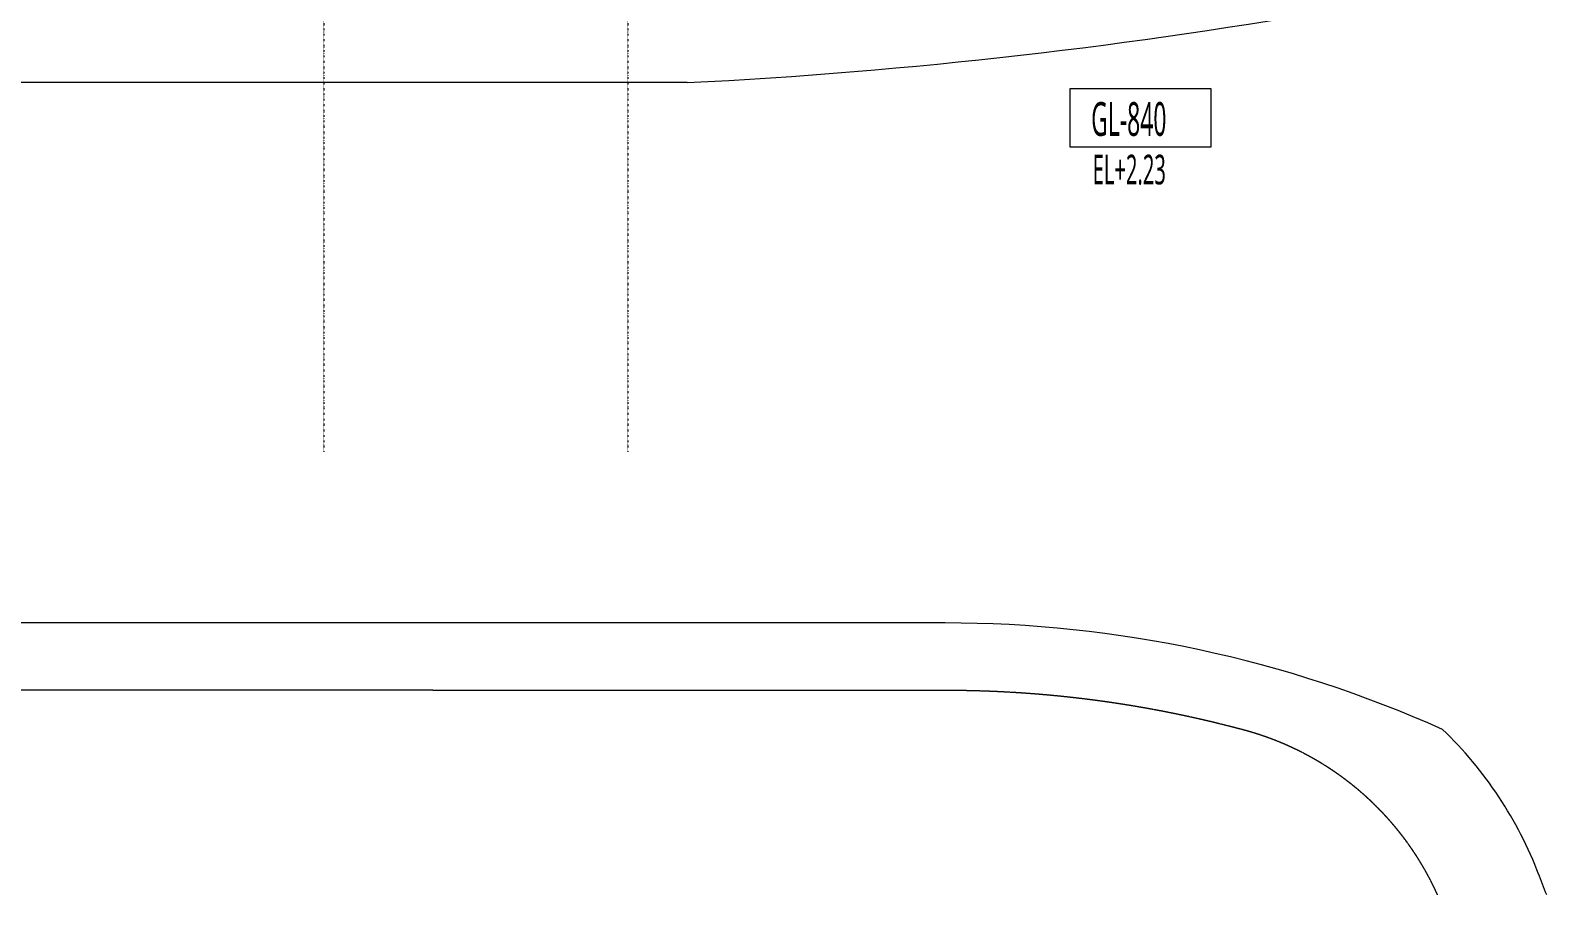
# Model space of a CAD drawing. Extents: x -76427 to 292734, y -42117 to 131250.
# Drawn here: x 243907 to 288799, y -42117 to -16516 of the extents above; entities that cross this region are included whole.
import ezdxf
from ezdxf.xclip import XClip

# ---------------------------------------------------------------- set-up
doc = ezdxf.new("R2010")
doc.units = 0
doc.header["$LTSCALE"] = 10
doc.header["$XCLIPFRAME"] = 2
for name, pattern in [('H12PL1$0$CENTERK4', [0.3582, 0.3333, -0.0083, 0.0083, -0.0083]), ('H12PL1$0$JJP_三點線', [0.9, 0.3, -0.15, 0, -0.15, 0, -0.15, 0, -0.15]), ('TPH12-SEC-@E$0$CENTERK5', [6.916, 6.667, -0.083, 0.083, -0.083])]:
    doc.linetypes.add(name, pattern=pattern)
for name, color, linetype in [('H12PL1$0$L10_14_DOURO', 252, 'Continuous'), ('H12PL1$0$L10_14_LEVEL', 252, 'Continuous'), ('H12PL1$0$L10_14_SHIKICHI', 252, 'Continuous'), ('H12PL1$0$L10_14_SIKICHI', 252, 'Continuous'), ('H12PL1$0$S-GRID', 252, 'Continuous'), ('TPH12-SEC-@E$0$H-SIN', 252, 'TPH12-SEC-@E$0$CENTERK5')]:
    doc.layers.add(name, color=color, linetype=linetype)
doc.styles.add('H12PL1$0$Standard', font='', dxfattribs={"width": 0.8})
doc.styles.get('H12PL1$0$Standard').set_extended_font_data('Microsoft JhengHei')

# ---------------------------------------------------------------- blocks, each defined once
blk = doc.blocks.new('H12PL1')
at = {"layer": 'H12PL1$0$L10_14_DOURO', "lineweight": 0}
for p, q in [((263350.86, -18066.2), (-720.36, -18001.66)), ((270987.98, -34068.07), (182239.32, -34046.38))]:
    blk.add_line(p, q, dxfattribs=at)
for centre, radius, start, end in [((255513.66, 137413.61), 155677.21, 272.8856381, 280.1786819), ((270979.18, -70068.07), 36000, 65.83364, 89.985996), ((277551.1, -45733.86), 11794.8, 20.890379, 46.184257), ((232758.44, -63550.41), 60000, 20.9301108, 21.5670491)]:
    blk.add_arc(centre, radius, start, end, dxfattribs=at)
at = {"layer": 'H12PL1$0$L10_14_LEVEL', "lineweight": 0, "flags": 128}
blk.add_lwpolyline([(274692.13, -18238.17), (278854.31, -18238.17), (278854.31, -19973.94), (274692.13, -19973.94)], close=True, dxfattribs=at)
at = {"layer": 'H12PL1$0$L10_14_SIKICHI', "linetype": 'H12PL1$0$CENTERK4', "lineweight": 0}
blk.add_line((270987.49, -36068.07), (182238.83, -36046.38), dxfattribs=at)
for centre, radius, start, end in [((270979.18, -70068.07), 34000, 75.122827, 89.985996), ((277551.1, -45733.86), 8794.8, 24.285636, 75.799498)]:
    blk.add_arc(centre, radius, start, end, dxfattribs=at)
at = {"layer": 'H12PL1$0$S-GRID', "linetype": 'H12PL1$0$JJP_三點線', "lineweight": 0}
for p, q in [((252600, 128250), (252600, -28000)), ((261600, 128250), (261600, -28000)), ((252600, -28000), (252600, -29000)), ((261600, -28000), (261600, -29000))]:
    blk.add_line(p, q, dxfattribs=at)
at = {"layer": 'H12PL1$0$L10_14_LEVEL', "linetype": 'Continuous', "lineweight": 0, "insert": (275313.52, -19149.79), "char_height": 1000, "attachment_point": 4, "style": 'H12PL1$0$Standard'}
blk.add_mtext('\\A1;{\\W0.52;GL-840}', dxfattribs=at)
at = {"layer": 'H12PL1$0$L10_14_SHIKICHI', "linetype": 'Continuous', "lineweight": 0, "insert": (275357.93, -20648.8), "char_height": 880, "attachment_point": 4, "style": 'H12PL1$0$Standard'}
blk.add_mtext('\\A1;{\\W0.52;EL+2.23}', dxfattribs=at)
blk = doc.blocks.new('TPH12-SEC-@E')
at = {"layer": 'TPH12-SEC-@E$0$H-SIN'}
for p, q in [((274800, 385950), (45200, 385950)), ((298929.6, 383500), (18729.6, 383500))]:
    blk.add_line(p, q, dxfattribs=at)

msp = doc.modelspace()

# ---------------------------------------------------------------- block references
msp.add_blockref('H12PL1', (0, 0))

# ---------------------------------------------------------------- next in the draw order: block references
ref = msp.add_blockref('TPH12-SEC-@E', (-29200, -422555))
XClip(ref).set_block_clipping_path([(33964.7926547826, 380750.0000000001), (50300, 392150)])

doc.saveas('drawing.dxf')
